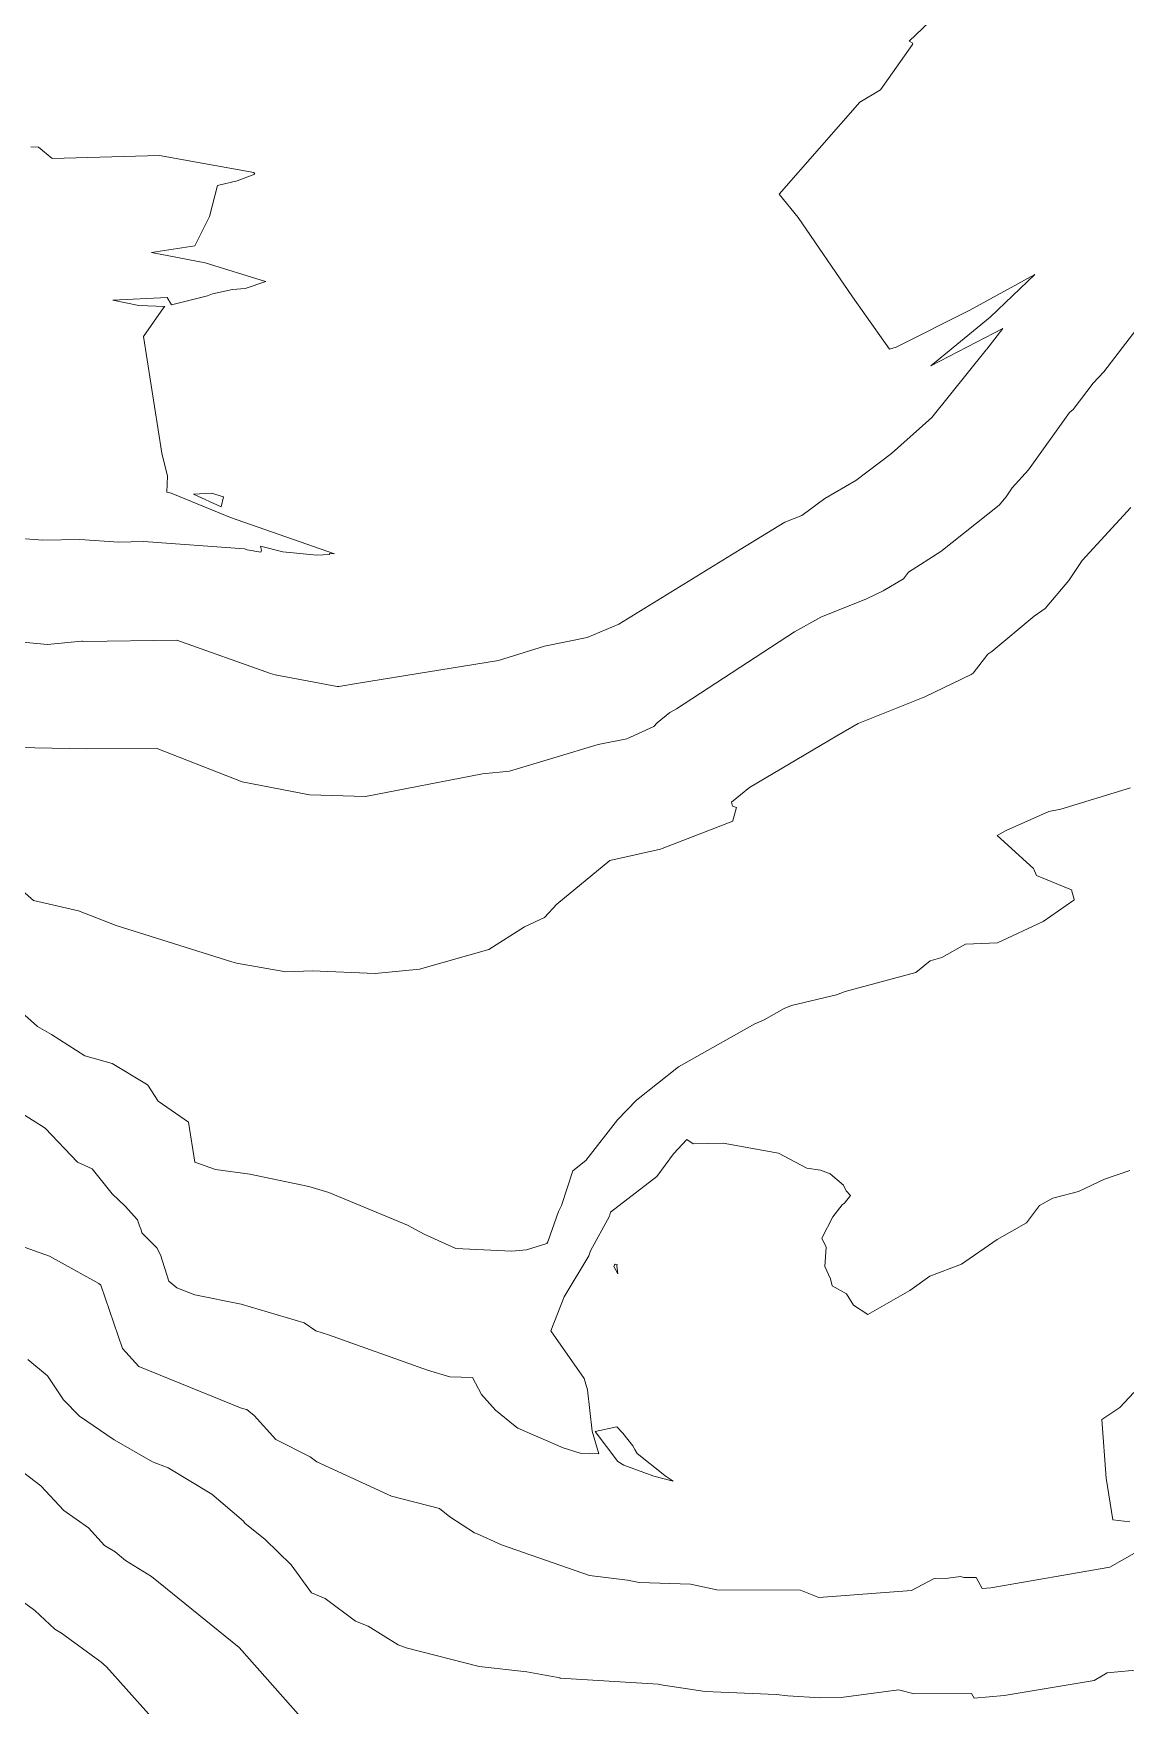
# Model space of a CAD drawing. Header units: metres. Extents: x 808187 to 810032, y 9155685 to 9157080.
# Drawn here: x 809518.4 to 809649, y 9156564.6 to 9156764.7 of the extents above; entities that cross this region are included whole.
import ezdxf

# ---------------------------------------------------------------- set-up
doc = ezdxf.new("R2010")
doc.units = ezdxf.units.M
doc.layers.add('C-TOPO-MAJR', color=9, linetype='Continuous')

msp = doc.modelspace()

# ---------------------------------------------------------------- linework, layer by layer
at = {"layer": 'C-TOPO-MAJR', "color": 9, "linetype": 'Continuous', "lineweight": 5}
for points, elevation in [([(809511.56, 9156692.35), (809520.08, 9156691.55), (809524.17, 9156691.93), (809524.28, 9156691.96), (809524.44, 9156691.92), (809535.57, 9156692.06), (809546.76, 9156688.06), (809547.33, 9156687.91), (809554.74, 9156686.53), (809554.93, 9156686.52), (809557.3, 9156686.94), (809574.05, 9156689.65), (809579.52, 9156691.35), (809584.66, 9156692.39), (809588.44, 9156693.99), (809602.95, 9156702.93), (809608.3, 9156706.2), (809610.32, 9156707), (809613.06, 9156709), (809616.79, 9156711.17), (809621.02, 9156714.42), (809625.86, 9156718.72), (809632.37, 9156726.82), (809632.4, 9156726.88), (809632.42, 9156726.9), (809634.36, 9156729.37), (809625.74, 9156724.9), (809632.85, 9156730.73), (809638.2, 9156735.84), (809630.42, 9156731.56), (809621.61, 9156727.12), (809620.79, 9156726.88), (809616.36, 9156733.13), (809609.88, 9156742.66), (809607.61, 9156745.44), (809617.26, 9156756.44), (809619.73, 9156757.9), (809623.55, 9156763.33), (809623.58, 9156763.52), (809623.17, 9156763.73), (809626.4, 9156766.8)], 2770), ([(809515.37, 9156704.34), (809519.53, 9156704.05), (809523.95, 9156704.13), (809528.65, 9156703.79), (809531.57, 9156703.87), (809543.67, 9156702.99), (809543.96, 9156702.88), (809545.61, 9156702.6), (809545.71, 9156702.83), (809545.57, 9156703.32), (809548.26, 9156702.62), (809552.3, 9156702.24), (809553.84, 9156702.32), (809553.82, 9156702.44), (809554.42, 9156702.38), (809542, 9156706.74), (809534.9, 9156709.66), (809534.38, 9156709.77), (809534.45, 9156711.7), (809533.77, 9156714.44), (809531.57, 9156728.4), (809533.96, 9156731.83), (809534.12, 9156731.98), (809531.04, 9156732.1), (809527.93, 9156732.73), (809534.43, 9156733.06), (809534.93, 9156732.21), (809539.24, 9156733.28), (809539.85, 9156733.5), (809542.24, 9156734.04), (809543.73, 9156734.14), (809546.23, 9156734.98), (809546.22, 9156734.99), (809546.18, 9156735), (809538.94, 9156737.2), (809532.52, 9156738.47), (809537.71, 9156739.24), (809539.47, 9156742.78), (809540.45, 9156746.46), (809542.77, 9156747.03), (809544.89, 9156747.83), (809544.79, 9156748.03), (809533.48, 9156750.04), (809520.67, 9156749.7), (809519.04, 9156751.05), (809518.12, 9156751.09)], 2780), ([(809514.41, 9156679.28), (809524.78, 9156679.07), (809533.08, 9156679.13), (809543.4, 9156675.1), (809551.43, 9156673.55), (809558.12, 9156673.36), (809572.13, 9156676.09), (809575.36, 9156676.38), (809585.94, 9156679.57), (809589.4, 9156680.25), (809592.6, 9156681.75), (809593, 9156682.19), (809594.54, 9156683.4), (809595.31, 9156683.85), (809609.44, 9156693.06), (809612.57, 9156694.84), (809618.03, 9156697), (809620.05, 9156697.98), (809622.46, 9156699.39), (809623.08, 9156700.2), (809626.93, 9156702.67), (809633.91, 9156708.22), (809634.75, 9156709.23), (809635.47, 9156710.31), (809637.42, 9156712.44), (809642.31, 9156719.29), (809642.75, 9156719.65), (809645.15, 9156722.82), (809646.44, 9156724.19), (809652.08, 9156731.56)], 2760), ([(809517.1, 9156662.06), (809518.43, 9156660.91), (809523.82, 9156659.7), (809528.32, 9156657.91), (809542.14, 9156653.57), (809542.71, 9156653.41), (809548.59, 9156652.39), (809551.77, 9156652.51), (809559.29, 9156652.17), (809564.6, 9156652.7), (809572.88, 9156655.07), (809577.14, 9156657.78), (809579.53, 9156658.88), (809581.01, 9156660.47), (809587.37, 9156665.72), (809593.41, 9156667.05), (809593.6, 9156667.14), (809602.08, 9156670.41), (809602.08, 9156670.48), (809602.49, 9156672.05), (809602.01, 9156672.22), (809601.9, 9156672.67), (809604.05, 9156674.45), (809614.5, 9156680.61), (809617.05, 9156682.1), (809625.03, 9156685.3), (809630.57, 9156687.98), (809630.79, 9156688.1), (809632.54, 9156690.4), (809633.05, 9156690.73), (809638.1, 9156694.92), (809639.42, 9156695.84), (809642.24, 9156699.22), (809643.84, 9156701.62), (809649.66, 9156707.96)], 2750), ([(809516.62, 9156647.89), (809518.89, 9156645.85), (809520.57, 9156644.9), (809524.57, 9156642.32), (809527.83, 9156641.43), (809531.93, 9156638.96), (809532.09, 9156638.83), (809533.32, 9156636.89), (809536.98, 9156634.39), (809537.74, 9156629.61), (809540.21, 9156628.72), (809544.28, 9156628.18), (809551.36, 9156626.69), (809553.76, 9156625.99), (809563.14, 9156622.09), (809565.14, 9156621.01), (809568.95, 9156619.28), (809575.65, 9156618.95), (809577.38, 9156619.11), (809579.81, 9156619.88), (809579.93, 9156620.06), (809581.2, 9156623.71), (809581.58, 9156624.41), (809582.91, 9156628.58), (809584.5, 9156629.81), (809588.28, 9156634.68), (809590.54, 9156637.02), (809595.55, 9156641.01), (809604.68, 9156646.15), (809605.79, 9156646.65), (809608.19, 9156647.98), (809609.09, 9156648.34), (809614.46, 9156649.63), (809615.49, 9156650.02), (809623.93, 9156652.3), (809625.67, 9156653.69), (809627.05, 9156654.09), (809629.88, 9156655.71), (809633.71, 9156655.85), (809633.72, 9156655.85), (809633.72, 9156655.85), (809639.17, 9156658.41), (809642.85, 9156660.94), (809642.87, 9156660.94), (809642.87, 9156661.05), (809642.58, 9156662.19), (809638.36, 9156663.92), (809638.03, 9156664.74), (809633.67, 9156668.68), (809634.76, 9156669.31), (809639.85, 9156671.57), (809641.28, 9156671.83), (809649.64, 9156674.4)], 2740), ([(809513.93, 9156637.38), (809519.81, 9156633.69), (809523.67, 9156629.62), (809525.46, 9156628.8), (809527.82, 9156625.81), (809529.38, 9156624.35), (809530.86, 9156622.7), (809531.11, 9156621.98), (809531.31, 9156621.51), (809531.37, 9156621.17), (809533.16, 9156619.34), (809533.61, 9156618.53), (809534.63, 9156615.37), (809535.57, 9156614.59), (809537.72, 9156613.74), (809543.27, 9156612.62), (809550.8, 9156610.4), (809552.19, 9156609.41), (809553.69, 9156608.93), (809565.55, 9156604.73), (809568.22, 9156603.94), (809570.94, 9156603.86), (809572.01, 9156601.8), (809573.66, 9156599.92), (809576.03, 9156598.02), (809576.36, 9156597.8), (809581.77, 9156595.42), (809583.81, 9156594.78), (809586.04, 9156594.7), (809585.24, 9156597.43), (809584.69, 9156602.36), (809584.3, 9156603.71), (809580.3, 9156609.42), (809581.91, 9156613.5), (809584.84, 9156618.41), (809585.04, 9156618.99), (809587.3, 9156623.15), (809587.45, 9156623.62), (809592.98, 9156627.91), (809594.95, 9156630.62), (809596.58, 9156632.33), (809597.33, 9156631.79), (809600.91, 9156631.89), (809607.52, 9156630.67), (809610.91, 9156628.89), (809612.55, 9156628.64), (809613.72, 9156628.23), (809615.28, 9156626.86), (809615.6, 9156626.19), (809616.14, 9156625.64), (809615.41, 9156624.7), (809615.13, 9156624.5), (809614.04, 9156623.08), (809612.69, 9156620.52), (809613.22, 9156619.42), (809613.07, 9156617.11), (809613.75, 9156615.67), (809613.96, 9156614.82), (809615.65, 9156613.84), (809616.49, 9156612.51), (809618.21, 9156611.39), (809623.25, 9156614.26), (809625.63, 9156615.96), (809629.42, 9156617.39), (809633.68, 9156620.34), (809637.17, 9156622.35), (809638.72, 9156624.41), (809640.33, 9156625.29), (809643.4, 9156626.08), (809646.5, 9156627.57), (809649.54, 9156628.61)], 2730), ([(809512.69, 9156621.06), (809520.34, 9156618.37), (809526.24, 9156615.1), (809526.47, 9156614.88), (809529.06, 9156607.3), (809531.04, 9156605.17), (809543.38, 9156600.14), (809543.92, 9156600), (809544.19, 9156599.83), (809544.8, 9156599.28), (809547.42, 9156596.43), (809551.53, 9156594.34), (809552.3, 9156593.74), (809561.25, 9156589.65), (809566.98, 9156588.18), (809568.21, 9156587.19), (809571.18, 9156585.26), (809571.41, 9156585.18), (809574.4, 9156583.82), (809584.94, 9156580.15), (809589.47, 9156579.61), (809590.87, 9156579.3), (809597, 9156579.13), (809600.14, 9156578.45), (809610.16, 9156578.38), (809612.36, 9156577.53), (809623.45, 9156578.36), (809626.15, 9156579.79), (809627.82, 9156579.82), (809629.3, 9156580.02), (809629.7, 9156579.91), (809631.18, 9156579.92), (809631.9, 9156578.58), (809632.9, 9156578.66), (809647.15, 9156581.15), (809650.1, 9156582.83)], 2720), ([(809517.75, 9156605.99), (809520.11, 9156604.04), (809522.03, 9156601.18), (809523.93, 9156599.23), (809528.09, 9156596.37), (809532.65, 9156593.76), (809534.55, 9156593.02), (809539.74, 9156589.88), (809543.54, 9156586.66), (809543.7, 9156586.4), (809546.15, 9156584.47), (809549.23, 9156581.43), (809551.69, 9156578.08), (809553.29, 9156577.4), (809556.95, 9156574.67), (809558.44, 9156574.09), (809562.03, 9156571.85), (809563.01, 9156571.51), (809571.74, 9156569.25), (809577.41, 9156568.64), (809581.36, 9156567.9), (809581.4, 9156567.88), (809593.13, 9156567.16), (809593.73, 9156567.02), (809598.74, 9156566.26), (809607.25, 9156565.93), (809608.64, 9156565.75), (809612.51, 9156565.52), (809615.01, 9156565.57), (809621.89, 9156566.48), (809623.76, 9156566), (809630.62, 9156566.03), (809630.92, 9156565.48), (809634.5, 9156565.78), (809645.27, 9156567.6), (809646.85, 9156568.51), (809651.08, 9156568.9)], 2710), ([(809649.53, 9156586.57), (809647.51, 9156586.82), (809646.71, 9156591.79), (809646.19, 9156598.83), (809648.36, 9156600.25), (809650.01, 9156602.05)], 2720), ([(809516.07, 9156593.37), (809519.31, 9156590.87), (809522.07, 9156587.95), (809525, 9156585.87), (809526.92, 9156583.74), (809528.19, 9156582.98), (809529.42, 9156581.95), (809532.52, 9156580.05), (809543.01, 9156571.55), (809550.38, 9156563.22)], 2700), ([(809510.62, 9156581.81), (809518.59, 9156575.96), (809520.98, 9156573.75), (809521.77, 9156573.27), (809526.35, 9156569.89), (809526.48, 9156569.81), (809527.16, 9156569.23), (809534.23, 9156561.34)], 2690)]:
    msp.add_lwpolyline(points, dxfattribs=dict(at, elevation=elevation))
for points, elevation in [([(809539.71, 9156709.64), (809537.58, 9156709.55), (809540.88, 9156708.02), (809541.13, 9156709.23), (809539.71, 9156709.64)], 2780), ([(809588.01, 9156617.42), (809587.91, 9156617.31), (809587.85, 9156617.14), (809588.29, 9156616.25), (809588.17, 9156617.15), (809588.22, 9156617.38), (809588.01, 9156617.42)], 2730), ([(809585.6, 9156597.37), (809588.29, 9156593.8), (809589.04, 9156593.37), (809592.62, 9156592.02), (809594.94, 9156591.46), (809594.07, 9156591.99), (809593.95, 9156592.1), (809590.62, 9156594.76), (809590.34, 9156595.21), (809590.11, 9156595.68), (809588.9, 9156597.17), (809588.17, 9156597.96), (809585.6, 9156597.37)], 2730)]:
    msp.add_lwpolyline(points, close=True, dxfattribs=dict(at, elevation=elevation))

doc.saveas('drawing.dxf')
